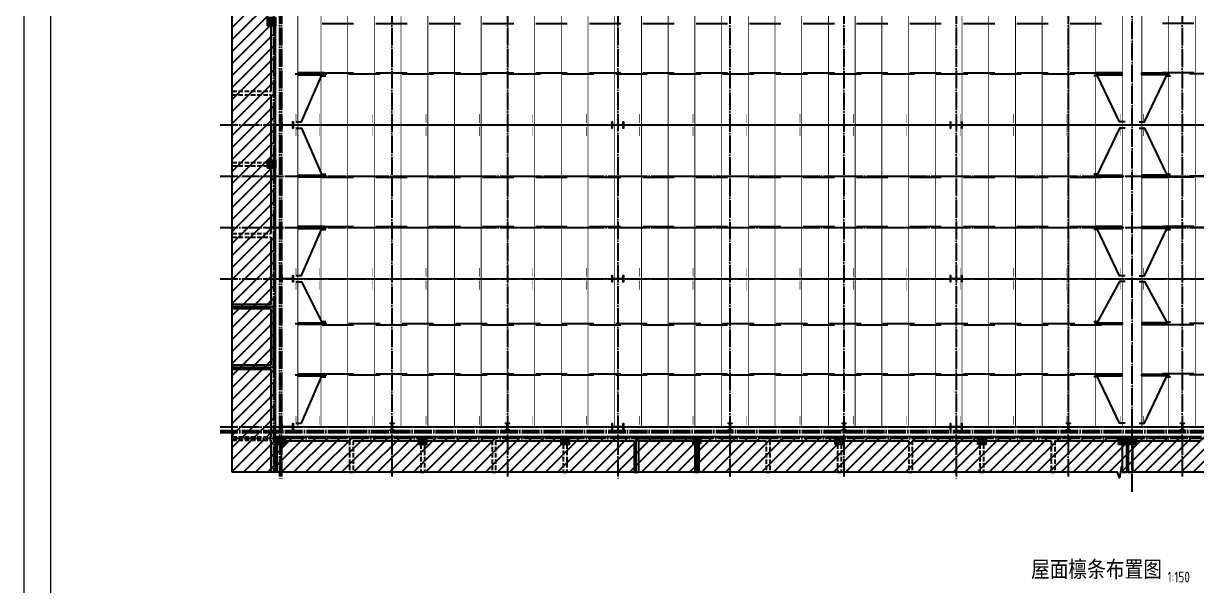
# Model space of a CAD drawing. Extents: x 447413 to 2975780, y -1432727 to 1301644.
# Drawn here: x 2617168 to 2683042, y -504908 to -473358 of the extents above; entities that cross this region are included whole.
import ezdxf
from ezdxf.enums import TextEntityAlignment as Align

# ---------------------------------------------------------------- set-up
doc = ezdxf.new("R2010")
doc.units = 0
doc.header["$LTSCALE"] = 1000
doc.header["$MEASUREMENT"] = 0
doc.linetypes.add('DASH', pattern=[0.35, 0.25, -0.1])
doc.linetypes.add('DOTE', pattern=[2.42, 2, -0.2, 0.02, -0.2])
for name, color, linetype in [('3T_WOOD', 21, 'Continuous'), ('COLUMN', 9, 'Continuous'), ('DIM_SYMB', 3, 'Continuous'), ('DOTE', 1, 'Continuous'), ('LG', 200, 'Continuous'), ('PUB_HATCH', 8, 'Continuous'), ('TEXT', 6, 'Continuous'), ('X公厕', 21, 'Continuous'), ('图框', 253, 'Continuous'), ('柱子', 3, 'Continuous')]:
    doc.layers.add(name, color=color, linetype=linetype)
for name, color, linetype, lineweight in [('WALL', 140, 'Continuous', 25), ('屋面隅撑', 10, 'Continuous', 30), ('檩条', 7, 'Continuous', 18), ('钢梁', 141, 'Continuous', 18)]:
    doc.layers.add(name, color=color, linetype=linetype, lineweight=lineweight)
doc.styles.add('TSSD_REIN', font='Tssdeng.shx', dxfattribs={"width": 0.7, "bigfont": 'hztxt.shx'})
doc.styles.add('楷体', font='tssdeng.shx', dxfattribs={"bigfont": 'hztxt.shx'})

# ---------------------------------------------------------------- blocks, each defined once
blk = doc.blocks.new('A$C6B0021A6')
at = {"layer": '图框', "color": 2, "const_width": 40, "elevation": -84000}
blk.add_lwpolyline([(20, 84120), (118920, 84120), (118920, 20), (20, 20)], close=True, dxfattribs=at)
at = {"layer": '图框', "color": 153, "const_width": 58, "elevation": -84000}
blk.add_lwpolyline([(111420, 1020), (2520, 1020), (2520, 83120), (111420, 83120)], close=True, dxfattribs=at)
blk = doc.blocks.new('_FZH')
blk.add_lwpolyline([(-0.5, -0.5), (0.5, -0.5), (0.5, 0.5), (-0.5, 0.5)], close=True)
at = {"layer": 'PUB_HATCH'}
blk.add_solid([(-0.5, -0.5), (0.5, -0.5), (-0.5, 0.5), (0.5, 0.5)], dxfattribs=at)

msp = doc.modelspace()

# ---------------------------------------------------------------- hatches: boundary and pattern name
at = {"layer": 'PUB_HATCH'}
h = msp.add_hatch(dxfattribs=at)
h.set_pattern_fill('ANSI31', color=256, scale=300, style=0)
h.set_pattern_definition([(45, (2698983.55, -429763.64), (-336.7596, 336.7596), [])])
h.paths.add_polyline_path([(2631322.4, -444536.9), (2628892.5, -444536.9), (2628892.5, -498541.5), (2631322.4, -498541.5)])
h = msp.add_hatch(dxfattribs=at)
h.set_pattern_fill('ANSI31', color=256, scale=300, style=0)
h.set_pattern_definition([(45, (2395352.1, -429763.64), (-336.7596, 336.7596), [])])
h.paths.add_polyline_path([(2631422.4, -496546.5), (2727442.1, -496546.5), (2727442.1, -498514.9), (2631422.4, -498514.9)])

# ---------------------------------------------------------------- linework, layer by layer
at = {"layer": '3T_WOOD', "linetype": 'DASH'}
for p, q in [((2628892.5, -477156.5, 252000), (2631082.4, -477156.5, 252000)), ((2628892.5, -477356.5, 252000), (2628892.5, -477156.5, 252000)), ((2628892.5, -477356.5, 252000), (2631082.4, -477356.5, 252000)), ((2628892.5, -481156.5, 252000), (2630872.4, -481156.5, 252000)), ((2628892.5, -481356.5, 252000), (2628892.5, -481156.5, 252000)), ((2628892.5, -481356.5, 252000), (2630872.4, -481356.5, 252000)), ((2628892.5, -485156.5, 252000), (2631082.4, -485156.5, 252000)), ((2628892.5, -485356.5, 252000), (2628892.5, -485156.5, 252000)), ((2628892.5, -485356.5, 252000), (2631082.4, -485356.5, 252000)), ((2628892.5, -496556.5, 252000), (2631082.4, -496556.5, 252000)), ((2628892.5, -496756.5, 252000), (2628892.5, -496556.5, 252000)), ((2628892.5, -496756.5, 252000), (2631082.4, -496756.5, 252000)), ((2635482.1, -496776.5, 252000), (2635482.1, -498541.5, 252000)), ((2635682.1, -496776.5, 252000), (2635682.1, -498541.5, 252000)), ((2639482.1, -496986.5, 252000), (2639482.1, -498541.5, 252000)), ((2639682.1, -496986.5, 252000), (2639682.1, -498541.5, 252000)), ((2643482.1, -496776.5, 252000), (2643482.1, -498541.5, 252000)), ((2643682.1, -496776.5, 252000), (2643682.1, -498541.5, 252000)), ((2647482.1, -496986.5, 252000), (2647482.1, -498541.5, 252000)), ((2647682.1, -496986.5, 252000), (2647682.1, -498541.5, 252000)), ((2658882.1, -496776.5, 252000), (2658882.1, -498541.5, 252000)), ((2659082.1, -496776.5, 252000), (2659082.1, -498541.5, 252000)), ((2662882.1, -496986.5, 252000), (2662882.1, -498541.5, 252000)), ((2663082.1, -496986.5, 252000), (2663082.1, -498541.5, 252000)), ((2666882.1, -496776.5, 252000), (2666882.1, -498541.5, 252000)), ((2667082.1, -496776.5, 252000), (2667082.1, -498541.5, 252000)), ((2670882.1, -496986.5, 252000), (2670882.1, -498541.5, 252000)), ((2671082.1, -496986.5, 252000), (2671082.1, -498541.5, 252000)), ((2674882.1, -496776.5, 252000), (2674882.1, -498541.5, 252000)), ((2675082.1, -496776.5, 252000), (2675082.1, -498541.5, 252000)), ((2635482.1, -498541.5, 252000), (2635682.1, -498541.5, 252000)), ((2639482.1, -498541.5, 252000), (2639682.1, -498541.5, 252000)), ((2643482.1, -498541.5, 252000), (2643682.1, -498541.5, 252000)), ((2647482.1, -498541.5, 252000), (2647682.1, -498541.5, 252000)), ((2658882.1, -498541.5, 252000), (2659082.1, -498541.5, 252000)), ((2662882.1, -498541.5, 252000), (2663082.1, -498541.5, 252000)), ((2666882.1, -498541.5, 252000), (2667082.1, -498541.5, 252000)), ((2670882.1, -498541.5, 252000), (2671082.1, -498541.5, 252000)), ((2674882.1, -498541.5, 252000), (2675082.1, -498541.5, 252000))]:
    msp.add_line(p, q, dxfattribs=at)
at = {"layer": 'DIM_SYMB', "elevation": 252000}
for points in [[(2628892.5, -498541.5), (2628892.5, -438704.1), (2629207.5, -438589.4), (2628577.5, -438478.3), (2628892.5, -438366.6), (2628892.5, -378529.1)], [(2728668.3, -498541.5), (2678949.1, -498541.5), (2678834.5, -498226.5), (2678723.4, -498856.5), (2678611.6, -498541.5), (2628892.5, -498541.5)]]:
    msp.add_lwpolyline(points, dxfattribs=at)
at = {"layer": 'DOTE', "color": 8, "linetype": 'DOTE', "ltscale": 0.5}
for p, q in [((2631542.4, -377995.7, 252000), (2631542.4, -498983.1, 252000)), ((2650542.4, -377995.7, 252000), (2650542.4, -498983.1, 252000)), ((2669542.4, -377995.7, 252000), (2669542.4, -498983.1, 252000)), ((2628213.2, -479056.5, 252000), (2728631.9, -479056.5, 252000)), ((2628213.2, -481931.5, 252000), (2728631.9, -481931.5, 252000)), ((2628213.2, -484811.5, 252000), (2728631.9, -484811.5, 252000)), ((2628213.2, -487686.5, 252000), (2728631.9, -487686.5, 252000)), ((2628213.2, -495996.5, 252000), (2728631.9, -495996.5, 252000)), ((2628213.2, -496316.5, 252000), (2728631.9, -496316.5, 252000))]:
    msp.add_line(p, q, dxfattribs=at)
at = {"layer": 'DOTE', "linetype": 'DOTE', "ltscale": 0.5}
for p, q in [((2631662.4, -377995.7, 252000), (2631662.4, -498983.1, 252000)), ((2679422.3, -499644, 252000), (2679422.3, -377605.4, 252000)), ((2628213.2, -496196.5, 252000), (2728631.9, -496196.5, 252000))]:
    msp.add_line(p, q, dxfattribs=at)
at = {"layer": 'DOTE', "color": 8, "linetype": 'DOTE', "ltscale": 0.5, "elevation": 252000}
for points in [[(2637862.1, -378003.3), (2637862.1, -498989.2)], [(2644342.1, -378003.3), (2644342.1, -498989.2)], [(2656842.1, -378003.3), (2656842.1, -498989.2)], [(2663242.1, -378003.3), (2663242.1, -498989.2)], [(2675842.1, -378003.3), (2675842.1, -498989.2)], [(2682242.1, -378003.3), (2682242.1, -498989.2)], [(2631202.4, -378529.1), (2631202.4, -498541.5)], [(2727322.1, -496656.5), (2628892.5, -496656.5)]]:
    msp.add_lwpolyline(points, dxfattribs=at)
at = {"layer": 'LG'}
for p, q in [((2633947, -473359, 252000), (2635706.4, -473359, 252000)), ((2636947, -473359, 252000), (2638706.4, -473359, 252000)), ((2639947, -473359, 252000), (2641706.4, -473359, 252000)), ((2642947, -473359, 252000), (2644706.4, -473359, 252000)), ((2645947, -473359, 252000), (2647706.4, -473359, 252000)), ((2648947, -473359, 252000), (2650706.4, -473359, 252000)), ((2651947, -473359, 252000), (2653706.4, -473359, 252000)), ((2654947, -473359, 252000), (2656706.4, -473359, 252000)), ((2657947, -473359, 252000), (2659706.4, -473359, 252000)), ((2660947, -473359, 252000), (2662706.4, -473359, 252000)), ((2663947, -473359, 252000), (2665706.4, -473359, 252000)), ((2666947, -473359, 252000), (2668706.4, -473359, 252000)), ((2669947, -473359, 252000), (2671706.4, -473359, 252000)), ((2672947, -473359, 252000), (2674706.4, -473359, 252000)), ((2675947, -473359, 252000), (2677706.4, -473359, 252000)), ((2682897.5, -473359, 252000), (2681138.2, -473359, 252000)), ((2632426.4, -476181.5, 252000), (2634200.5, -476181.5, 252000)), ((2633947, -476124, 252000), (2635706.4, -476124, 252000)), ((2635426.4, -476181.5, 252000), (2637200.5, -476181.5, 252000)), ((2636947, -476124, 252000), (2638706.4, -476124, 252000)), ((2638426.4, -476181.5, 252000), (2640200.5, -476181.5, 252000)), ((2639947, -476124, 252000), (2641706.4, -476124, 252000)), ((2641426.4, -476181.5, 252000), (2643200.5, -476181.5, 252000)), ((2642947, -476124, 252000), (2644706.4, -476124, 252000)), ((2644426.4, -476181.5, 252000), (2646200.5, -476181.5, 252000)), ((2645947, -476124, 252000), (2647706.4, -476124, 252000)), ((2647426.4, -476181.5, 252000), (2649200.5, -476181.5, 252000)), ((2648947, -476124, 252000), (2650706.4, -476124, 252000)), ((2650426.4, -476181.5, 252000), (2652200.5, -476181.5, 252000)), ((2651947, -476124, 252000), (2653706.4, -476124, 252000)), ((2653426.4, -476181.5, 252000), (2655200.5, -476181.5, 252000)), ((2654947, -476124, 252000), (2656706.4, -476124, 252000)), ((2656426.4, -476181.5, 252000), (2658200.5, -476181.5, 252000)), ((2657947, -476124, 252000), (2659706.4, -476124, 252000)), ((2659426.4, -476181.5, 252000), (2661200.5, -476181.5, 252000)), ((2660947, -476124, 252000), (2662706.4, -476124, 252000)), ((2662426.4, -476181.5, 252000), (2664200.5, -476181.5, 252000)), ((2663947, -476124, 252000), (2665706.4, -476124, 252000)), ((2665426.4, -476181.5, 252000), (2667200.5, -476181.5, 252000)), ((2666947, -476124, 252000), (2668706.4, -476124, 252000)), ((2668426.4, -476181.5, 252000), (2670200.5, -476181.5, 252000)), ((2669947, -476124, 252000), (2671706.4, -476124, 252000)), ((2671426.4, -476181.5, 252000), (2673200.5, -476181.5, 252000)), ((2672947, -476124, 252000), (2674706.4, -476124, 252000)), ((2674426.4, -476181.5, 252000), (2676200.5, -476181.5, 252000)), ((2675947, -476124, 252000), (2677706.4, -476124, 252000)), ((2677426.4, -476181.5, 252000), (2678872.4, -476181.5, 252000)), ((2681418.1, -476181.5, 252000), (2679972.2, -476181.5, 252000)), ((2682897.5, -476124, 252000), (2681138.2, -476124, 252000)), ((2684418.1, -476181.5, 252000), (2682644, -476181.5, 252000)), ((2632426.4, -481931.5, 252000), (2634200.5, -481931.5, 252000)), ((2633947, -481989, 252000), (2635706.4, -481989, 252000)), ((2635426.4, -481931.5, 252000), (2637200.5, -481931.5, 252000)), ((2636947, -481989, 252000), (2638706.4, -481989, 252000)), ((2638426.4, -481931.5, 252000), (2640200.5, -481931.5, 252000)), ((2639947, -481989, 252000), (2641706.4, -481989, 252000)), ((2641426.4, -481931.5, 252000), (2643200.5, -481931.5, 252000)), ((2642947, -481989, 252000), (2644706.4, -481989, 252000)), ((2644426.4, -481931.5, 252000), (2646200.5, -481931.5, 252000)), ((2645947, -481989, 252000), (2647706.4, -481989, 252000)), ((2647426.4, -481931.5, 252000), (2649200.5, -481931.5, 252000)), ((2648947, -481989, 252000), (2650706.4, -481989, 252000)), ((2650426.4, -481931.5, 252000), (2652200.5, -481931.5, 252000)), ((2651947, -481989, 252000), (2653706.4, -481989, 252000)), ((2653426.4, -481931.5, 252000), (2655200.5, -481931.5, 252000)), ((2654947, -481989, 252000), (2656706.4, -481989, 252000)), ((2656426.4, -481931.5, 252000), (2658200.5, -481931.5, 252000)), ((2657947, -481989, 252000), (2659706.4, -481989, 252000)), ((2659426.4, -481931.5, 252000), (2661200.5, -481931.5, 252000)), ((2660947, -481989, 252000), (2662706.4, -481989, 252000)), ((2662426.4, -481931.5, 252000), (2664200.5, -481931.5, 252000)), ((2663947, -481989, 252000), (2665706.4, -481989, 252000)), ((2665426.4, -481931.5, 252000), (2667200.5, -481931.5, 252000)), ((2666947, -481989, 252000), (2668706.4, -481989, 252000)), ((2668426.4, -481931.5, 252000), (2670200.5, -481931.5, 252000)), ((2669947, -481989, 252000), (2671706.4, -481989, 252000)), ((2671426.4, -481931.5, 252000), (2673200.5, -481931.5, 252000)), ((2672947, -481989, 252000), (2674706.4, -481989, 252000)), ((2674426.4, -481931.5, 252000), (2676200.5, -481931.5, 252000)), ((2675947, -481989, 252000), (2677706.4, -481989, 252000)), ((2677426.4, -481931.5, 252000), (2678872.4, -481931.5, 252000)), ((2681418.1, -481931.5, 252000), (2679972.2, -481931.5, 252000)), ((2682897.5, -481989, 252000), (2681138.2, -481989, 252000)), ((2684418.1, -481931.5, 252000), (2682644, -481931.5, 252000)), ((2632426.4, -484811.5, 252000), (2634200.5, -484811.5, 252000)), ((2633947, -484754, 252000), (2635706.4, -484754, 252000)), ((2635426.4, -484811.5, 252000), (2637200.5, -484811.5, 252000)), ((2636947, -484754, 252000), (2638706.4, -484754, 252000)), ((2638426.4, -484811.5, 252000), (2640200.5, -484811.5, 252000)), ((2639947, -484754, 252000), (2641706.4, -484754, 252000)), ((2641426.4, -484811.5, 252000), (2643200.5, -484811.5, 252000)), ((2642947, -484754, 252000), (2644706.4, -484754, 252000)), ((2644426.4, -484811.5, 252000), (2646200.5, -484811.5, 252000)), ((2645947, -484754, 252000), (2647706.4, -484754, 252000)), ((2647426.4, -484811.5, 252000), (2649200.5, -484811.5, 252000)), ((2648947, -484754, 252000), (2650706.4, -484754, 252000)), ((2650426.4, -484811.5, 252000), (2652200.5, -484811.5, 252000)), ((2651947, -484754, 252000), (2653706.4, -484754, 252000)), ((2653426.4, -484811.5, 252000), (2655200.5, -484811.5, 252000)), ((2654947, -484754, 252000), (2656706.4, -484754, 252000)), ((2656426.4, -484811.5, 252000), (2658200.5, -484811.5, 252000)), ((2657947, -484754, 252000), (2659706.4, -484754, 252000)), ((2659426.4, -484811.5, 252000), (2661200.5, -484811.5, 252000)), ((2660947, -484754, 252000), (2662706.4, -484754, 252000)), ((2662426.4, -484811.5, 252000), (2664200.5, -484811.5, 252000)), ((2663947, -484754, 252000), (2665706.4, -484754, 252000)), ((2665426.4, -484811.5, 252000), (2667200.5, -484811.5, 252000)), ((2666947, -484754, 252000), (2668706.4, -484754, 252000)), ((2668426.4, -484811.5, 252000), (2670200.5, -484811.5, 252000)), ((2669947, -484754, 252000), (2671706.4, -484754, 252000)), ((2671426.4, -484811.5, 252000), (2673200.5, -484811.5, 252000)), ((2672947, -484754, 252000), (2674706.4, -484754, 252000)), ((2674426.4, -484811.5, 252000), (2676200.5, -484811.5, 252000)), ((2675947, -484754, 252000), (2677706.4, -484754, 252000)), ((2677426.4, -484811.5, 252000), (2678872.4, -484811.5, 252000)), ((2681418.1, -484811.5, 252000), (2679972.2, -484811.5, 252000)), ((2682897.5, -484754, 252000), (2681138.2, -484754, 252000)), ((2684418.1, -484811.5, 252000), (2682644, -484811.5, 252000)), ((2632426.4, -490208.4, 252000), (2634200.5, -490208.4, 252000)), ((2633947, -490265.9, 252000), (2635706.4, -490265.9, 252000)), ((2635426.4, -490208.4, 252000), (2637200.5, -490208.4, 252000)), ((2636947, -490265.9, 252000), (2638706.4, -490265.9, 252000)), ((2638426.4, -490208.4, 252000), (2640200.5, -490208.4, 252000)), ((2639947, -490265.9, 252000), (2641706.4, -490265.9, 252000)), ((2641426.4, -490208.4, 252000), (2643200.5, -490208.4, 252000)), ((2642947, -490265.9, 252000), (2644706.4, -490265.9, 252000)), ((2644426.4, -490208.4, 252000), (2646200.5, -490208.4, 252000)), ((2645947, -490265.9, 252000), (2647706.4, -490265.9, 252000)), ((2647426.4, -490208.4, 252000), (2649200.5, -490208.4, 252000)), ((2648947, -490265.9, 252000), (2650706.4, -490265.9, 252000)), ((2650426.4, -490208.4, 252000), (2652200.5, -490208.4, 252000)), ((2651947, -490265.9, 252000), (2653706.4, -490265.9, 252000)), ((2653426.4, -490208.4, 252000), (2655200.5, -490208.4, 252000)), ((2654947, -490265.9, 252000), (2656706.4, -490265.9, 252000)), ((2656426.4, -490208.4, 252000), (2658200.5, -490208.4, 252000)), ((2657947, -490265.9, 252000), (2659706.4, -490265.9, 252000)), ((2659426.4, -490208.4, 252000), (2661200.5, -490208.4, 252000)), ((2660947, -490265.9, 252000), (2662706.4, -490265.9, 252000)), ((2662426.4, -490208.4, 252000), (2664200.5, -490208.4, 252000)), ((2663947, -490265.9, 252000), (2665706.4, -490265.9, 252000)), ((2665426.4, -490208.4, 252000), (2667200.5, -490208.4, 252000)), ((2666947, -490265.9, 252000), (2668706.4, -490265.9, 252000)), ((2668426.4, -490208.4, 252000), (2670200.5, -490208.4, 252000)), ((2669947, -490265.9, 252000), (2671706.4, -490265.9, 252000)), ((2671426.4, -490208.4, 252000), (2673200.5, -490208.4, 252000)), ((2672947, -490265.9, 252000), (2674706.4, -490265.9, 252000)), ((2674426.4, -490208.4, 252000), (2676200.5, -490208.4, 252000)), ((2675947, -490265.9, 252000), (2677706.4, -490265.9, 252000)), ((2677426.4, -490208.4, 252000), (2678872.4, -490208.4, 252000)), ((2681418.1, -490208.4, 252000), (2679972.2, -490208.4, 252000)), ((2682897.5, -490265.9, 252000), (2681138.2, -490265.9, 252000)), ((2684418.1, -490208.4, 252000), (2682644, -490208.4, 252000)), ((2632426.4, -493088.4, 252000), (2634200.5, -493088.4, 252000)), ((2633947, -493030.9, 252000), (2635706.4, -493030.9, 252000)), ((2635426.4, -493088.4, 252000), (2637200.5, -493088.4, 252000)), ((2636947, -493030.9, 252000), (2638706.4, -493030.9, 252000)), ((2638426.4, -493088.4, 252000), (2640200.5, -493088.4, 252000)), ((2639947, -493030.9, 252000), (2641706.4, -493030.9, 252000)), ((2641426.4, -493088.4, 252000), (2643200.5, -493088.4, 252000)), ((2642947, -493030.9, 252000), (2644706.4, -493030.9, 252000)), ((2644426.4, -493088.4, 252000), (2646200.5, -493088.4, 252000)), ((2645947, -493030.9, 252000), (2647706.4, -493030.9, 252000)), ((2647426.4, -493088.4, 252000), (2649200.5, -493088.4, 252000)), ((2648947, -493030.9, 252000), (2650706.4, -493030.9, 252000)), ((2650426.4, -493088.4, 252000), (2652200.5, -493088.4, 252000)), ((2651947, -493030.9, 252000), (2653706.4, -493030.9, 252000)), ((2653426.4, -493088.4, 252000), (2655200.5, -493088.4, 252000)), ((2654947, -493030.9, 252000), (2656706.4, -493030.9, 252000)), ((2656426.4, -493088.4, 252000), (2658200.5, -493088.4, 252000)), ((2657947, -493030.9, 252000), (2659706.4, -493030.9, 252000)), ((2659426.4, -493088.4, 252000), (2661200.5, -493088.4, 252000)), ((2660947, -493030.9, 252000), (2662706.4, -493030.9, 252000)), ((2662426.4, -493088.4, 252000), (2664200.5, -493088.4, 252000)), ((2663947, -493030.9, 252000), (2665706.4, -493030.9, 252000)), ((2665426.4, -493088.4, 252000), (2667200.5, -493088.4, 252000)), ((2666947, -493030.9, 252000), (2668706.4, -493030.9, 252000)), ((2668426.4, -493088.4, 252000), (2670200.5, -493088.4, 252000)), ((2669947, -493030.9, 252000), (2671706.4, -493030.9, 252000)), ((2671426.4, -493088.4, 252000), (2673200.5, -493088.4, 252000)), ((2672947, -493030.9, 252000), (2674706.4, -493030.9, 252000)), ((2674426.4, -493088.4, 252000), (2676200.5, -493088.4, 252000)), ((2675947, -493030.9, 252000), (2677706.4, -493030.9, 252000)), ((2677426.4, -493088.4, 252000), (2678872.4, -493088.4, 252000)), ((2681418.1, -493088.4, 252000), (2679972.2, -493088.4, 252000)), ((2682897.5, -493030.9, 252000), (2681138.2, -493030.9, 252000)), ((2684418.1, -493088.4, 252000), (2682644, -493088.4, 252000))]:
    msp.add_line(p, q, dxfattribs=at)
at = {"layer": 'LG', "color": 7, "elevation": 252000}
for points in [[(2632572.4, -476232.6), (2634072.4, -476232.6), (2634072.4, -476130.4), (2632572.4, -476130.4)], [(2677372.4, -476232.8), (2678872.4, -476232.8), (2678872.4, -476130.6), (2677372.4, -476130.6)], [(2681472.2, -476232.8), (2679972.2, -476232.8), (2679972.2, -476130.6), (2681472.2, -476130.6)], [(2632572.4, -481880.4), (2634072.4, -481880.4), (2634072.4, -481982.6), (2632572.4, -481982.6)], [(2677372.4, -481880.2), (2678872.4, -481880.2), (2678872.4, -481982.4), (2677372.4, -481982.4)], [(2681472.2, -481880.2), (2679972.2, -481880.2), (2679972.2, -481982.4), (2681472.2, -481982.4)], [(2632572.4, -484862.6), (2634072.4, -484862.6), (2634072.4, -484760.4), (2632572.4, -484760.4)], [(2677372.4, -484862.8), (2678872.4, -484862.8), (2678872.4, -484760.6), (2677372.4, -484760.6)], [(2681472.2, -484862.8), (2679972.2, -484862.8), (2679972.2, -484760.6), (2681472.2, -484760.6)], [(2632572.4, -490157.3), (2634072.4, -490157.3), (2634072.4, -490259.5), (2632572.4, -490259.5)], [(2677372.4, -490157.1), (2678872.4, -490157.1), (2678872.4, -490259.3), (2677372.4, -490259.3)], [(2681472.2, -490157.1), (2679972.2, -490157.1), (2679972.2, -490259.3), (2681472.2, -490259.3)], [(2632572.4, -493139.5), (2634072.4, -493139.5), (2634072.4, -493037.3), (2632572.4, -493037.3)], [(2677372.4, -493139.7), (2678872.4, -493139.7), (2678872.4, -493037.4), (2677372.4, -493037.4)], [(2681472.2, -493139.7), (2679972.2, -493139.7), (2679972.2, -493037.4), (2681472.2, -493037.4)]]:
    msp.add_lwpolyline(points, close=True, dxfattribs=at)
at = {"layer": 'LG', "elevation": 252000}
for points in [[(2632464.9, -478880.3), (2632780.8, -478880.3), (2633898.8, -476294.9), (2634151.7, -476294.9)], [(2679033.5, -478886), (2678717.5, -478886), (2677488.7, -476290), (2677266.6, -476290)], [(2679811, -478886), (2680127, -478886), (2681355.8, -476290), (2681578, -476290)], [(2632464.9, -479232.7), (2632780.8, -479232.7), (2633898.8, -481818.1), (2634151.7, -481818.1)], [(2679033.5, -479227), (2678717.5, -479227), (2677488.7, -481823), (2677266.6, -481823)], [(2679811, -479227), (2680127, -479227), (2681355.8, -481823), (2681578, -481823)], [(2632464.9, -487510.3), (2632780.8, -487510.3), (2633898.8, -484924.9), (2634151.7, -484924.9)], [(2679033.5, -487516), (2678717.5, -487516), (2677488.7, -484920), (2677266.6, -484920)], [(2679811, -487516), (2680127, -487516), (2681355.8, -484920), (2681578, -484920)], [(2632464.9, -487854.5), (2632780.8, -487854.5), (2633898.8, -490095), (2634151.7, -490095)], [(2679033.5, -487848.8), (2678717.5, -487848.8), (2677488.7, -490099.9), (2677266.6, -490099.9)], [(2679811, -487848.8), (2680127, -487848.8), (2681355.8, -490099.9), (2681578, -490099.9)], [(2632464.9, -495787.2), (2632780.8, -495787.2), (2633898.8, -493201.7), (2634151.7, -493201.7)], [(2679033.5, -495792.9), (2678717.5, -495792.9), (2677488.7, -493196.9), (2677266.6, -493196.9)], [(2679811, -495792.9), (2680127, -495792.9), (2681355.8, -493196.9), (2681578, -493196.9)]]:
    msp.add_lwpolyline(points, dxfattribs=at)
at = {"layer": 'WALL'}
for p, q in [((2631082.4, -477156.5, 252000), (2631082.4, -473481.5, 252000)), ((2631322.4, -477256.5, 252000), (2631322.4, -473481.5, 252000)), ((2631082.4, -481031.5, 252000), (2631082.4, -477356.5, 252000)), ((2631322.4, -481031.5, 252000), (2631322.4, -477256.5, 252000)), ((2631082.4, -485156.5, 252000), (2631082.4, -481481.5, 252000)), ((2631322.4, -485256.5, 252000), (2631322.4, -481481.5, 252000)), ((2631082.4, -489136.5, 252000), (2631082.4, -485356.5, 252000)), ((2631322.4, -489256.5, 252000), (2631322.4, -485256.5, 252000)), ((2631082.4, -489136.5, 252000), (2628892.5, -489136.5, 252000)), ((2628892.5, -489136.5, 252000), (2628892.5, -489376.5, 252000)), ((2631082.4, -489376.5, 252000), (2628892.5, -489376.5, 252000)), ((2631082.4, -492536.5, 252000), (2631082.4, -489376.5, 252000)), ((2631322.4, -492656.5, 252000), (2631322.4, -489256.5, 252000)), ((2631082.4, -492536.5, 252000), (2628892.5, -492536.5, 252000)), ((2628892.5, -492536.5, 252000), (2628892.5, -492776.5, 252000)), ((2631322.4, -496656.5, 252000), (2631322.4, -492656.5, 252000)), ((2631082.4, -492776.5, 252000), (2628892.5, -492776.5, 252000)), ((2631082.4, -496556.5, 252000), (2631082.4, -492776.5, 252000)), ((2631322.4, -498541.5, 252000), (2631322.4, -496656.5, 252000)), ((2631872.4, -496536.5, 252000), (2635582.1, -496536.5, 252000)), ((2635582.1, -496536.5, 252000), (2639357.1, -496536.5, 252000)), ((2639807.1, -496536.5, 252000), (2643582.1, -496536.5, 252000)), ((2643582.1, -496536.5, 252000), (2647357.1, -496536.5, 252000)), ((2647807.1, -496536.5, 252000), (2651582.1, -496536.5, 252000)), ((2651582.1, -496536.5, 252000), (2654782.2, -496536.5, 252000)), ((2655182.2, -496536.5, 252000), (2658982.1, -496536.5, 252000)), ((2658982.1, -496536.5, 252000), (2662757.1, -496536.5, 252000)), ((2663207.1, -496536.5, 252000), (2666982.1, -496536.5, 252000)), ((2666982.1, -496536.5, 252000), (2670757.1, -496536.5, 252000)), ((2671207.1, -496536.5, 252000), (2674982.1, -496536.5, 252000)), ((2674982.1, -496536.5, 252000), (2678652.1, -496536.5, 252000)), ((2679102.1, -496536.5, 252000), (2679202.1, -496536.5, 252000)), ((2679652.1, -496536.5, 252000), (2683322.1, -496536.5, 252000)), ((2631082.4, -498541.5, 252000), (2631082.4, -496756.5, 252000)), ((2631422.4, -498541.5, 252000), (2631422.4, -496986.5, 252000)), ((2631662.4, -498541.5, 252000), (2631662.4, -496986.5, 252000)), ((2631872.4, -496776.5, 252000), (2635482.1, -496776.5, 252000)), ((2635682.1, -496776.5, 252000), (2639357.1, -496776.5, 252000)), ((2639807.1, -496776.5, 252000), (2643482.1, -496776.5, 252000)), ((2643682.1, -496776.5, 252000), (2647357.1, -496776.5, 252000)), ((2647807.1, -496776.5, 252000), (2651462.1, -496776.5, 252000)), ((2651462.1, -496776.5, 252000), (2651462.1, -498541.5, 252000)), ((2651702.1, -496776.5, 252000), (2651702.1, -498541.5, 252000)), ((2651702.1, -496776.5, 252000), (2654782.2, -496776.5, 252000)), ((2654862.1, -496936.5, 252000), (2654862.1, -498541.5, 252000)), ((2655102.1, -496936.5, 252000), (2655102.1, -498541.5, 252000)), ((2655182.2, -496776.5, 252000), (2658882.1, -496776.5, 252000)), ((2659082.1, -496776.5, 252000), (2662757.1, -496776.5, 252000)), ((2663207.1, -496776.5, 252000), (2666882.1, -496776.5, 252000)), ((2667082.1, -496776.5, 252000), (2670757.1, -496776.5, 252000)), ((2671207.1, -496776.5, 252000), (2674882.1, -496776.5, 252000)), ((2675082.1, -496776.5, 252000), (2678652.1, -496776.5, 252000)), ((2678862.1, -496986.5, 252000), (2678862.1, -498541.5, 252000)), ((2679102.1, -496776.5, 252000), (2679202.1, -496776.5, 252000)), ((2679102.1, -496986.5, 252000), (2679102.1, -498541.5, 252000)), ((2679202.1, -496986.5, 252000), (2679202.1, -498541.5, 252000)), ((2679442.1, -496986.5, 252000), (2679442.1, -498541.5, 252000)), ((2679652.1, -496776.5, 252000), (2683222.1, -496776.5, 252000)), ((2631322.4, -498541.5, 252000), (2631082.4, -498541.5, 252000)), ((2631662.4, -498541.5, 252000), (2631422.4, -498541.5, 252000)), ((2651462.1, -498541.5, 252000), (2651702.1, -498541.5, 252000)), ((2654862.1, -498541.5, 252000), (2655102.1, -498541.5, 252000)), ((2678862.1, -498541.5, 252000), (2679102.1, -498541.5, 252000)), ((2679202.1, -498541.5, 252000), (2679442.1, -498541.5, 252000))]:
    msp.add_line(p, q, dxfattribs=at)
at = {"layer": 'X公厕', "ltscale": 5, "elevation": 252000}
for points in [[(2628892.5, -492656.5), (2631202.4, -492656.5), (2631202.4, -489256.5), (2628892.5, -489256.5)], [(2651582.1, -498541.5), (2651582.1, -496656.5), (2654982.1, -496656.5), (2654982.1, -498541.5)]]:
    msp.add_lwpolyline(points, dxfattribs=at)
at = {"layer": '屋面隅撑', "const_width": 30, "elevation": 252000}
for points in [[(2632470.9, -478944.8), (2632470.9, -478444.8)], [(2633770.9, -478944.8), (2633770.9, -478444.8)], [(2636770.9, -478944.8), (2636770.9, -478444.8)], [(2639770.9, -478944.8), (2639770.9, -478444.8)], [(2642770.9, -478944.8), (2642770.9, -478444.8)], [(2645770.9, -478944.8), (2645770.9, -478444.8)], [(2648770.9, -478944.8), (2648770.9, -478444.8)], [(2651770.9, -478944.8), (2651770.9, -478444.8)], [(2654770.9, -478944.8), (2654770.9, -478444.8)], [(2657770.9, -478944.8), (2657770.9, -478444.8)], [(2660770.9, -478944.8), (2660770.9, -478444.8)], [(2663770.9, -478944.8), (2663770.9, -478444.8)], [(2666770.9, -478944.8), (2666770.9, -478444.8)], [(2669770.9, -478944.8), (2669770.9, -478444.8)], [(2672770.9, -478944.8), (2672770.9, -478444.8)], [(2675740.7, -478944.8), (2675740.7, -478444.8)], [(2678770.9, -478944.8), (2678770.9, -478444.8)], [(2680073.6, -478944.8), (2680073.6, -478444.8)], [(2632470.9, -479168.2), (2632470.9, -479668.2)], [(2633770.9, -479168.2), (2633770.9, -479668.2)], [(2636770.9, -479168.2), (2636770.9, -479668.2)], [(2639770.9, -479168.2), (2639770.9, -479668.2)], [(2642770.9, -479168.2), (2642770.9, -479668.2)], [(2645770.9, -479168.2), (2645770.9, -479668.2)], [(2648770.9, -479168.2), (2648770.9, -479668.2)], [(2651770.9, -479168.2), (2651770.9, -479668.2)], [(2654770.9, -479168.2), (2654770.9, -479668.2)], [(2657770.9, -479168.2), (2657770.9, -479668.2)], [(2660770.9, -479168.2), (2660770.9, -479668.2)], [(2663770.9, -479168.2), (2663770.9, -479668.2)], [(2666770.9, -479168.2), (2666770.9, -479668.2)], [(2669770.9, -479168.2), (2669770.9, -479668.2)], [(2672770.9, -479168.2), (2672770.9, -479668.2)], [(2675740.7, -479168.2), (2675740.7, -479668.2)], [(2678770.9, -479168.2), (2678770.9, -479668.2)], [(2680073.6, -479168.2), (2680073.6, -479668.2)], [(2632470.9, -487574.8), (2632470.9, -487074.8)], [(2633770.9, -487574.8), (2633770.9, -487074.8)], [(2636770.9, -487574.8), (2636770.9, -487074.8)], [(2639770.9, -487574.8), (2639770.9, -487074.8)], [(2642770.9, -487574.8), (2642770.9, -487074.8)], [(2645770.9, -487574.8), (2645770.9, -487074.8)], [(2648770.9, -487574.8), (2648770.9, -487074.8)], [(2651770.9, -487574.8), (2651770.9, -487074.8)], [(2654770.9, -487574.8), (2654770.9, -487074.8)], [(2657770.9, -487574.8), (2657770.9, -487074.8)], [(2660770.9, -487574.8), (2660770.9, -487074.8)], [(2663770.9, -487574.8), (2663770.9, -487074.8)], [(2666770.9, -487574.8), (2666770.9, -487074.8)], [(2669770.9, -487574.8), (2669770.9, -487074.8)], [(2672770.9, -487574.8), (2672770.9, -487074.8)], [(2675740.7, -487574.8), (2675740.7, -487074.8)], [(2678770.9, -487574.8), (2678770.9, -487074.8)], [(2680073.6, -487574.8), (2680073.6, -487074.8)], [(2632470.9, -487798.2), (2632470.9, -488298.2)], [(2633770.9, -487798.2), (2633770.9, -488298.2)], [(2636770.9, -487798.2), (2636770.9, -488298.2)], [(2639770.9, -487798.2), (2639770.9, -488298.2)], [(2642770.9, -487798.2), (2642770.9, -488298.2)], [(2645770.9, -487798.2), (2645770.9, -488298.2)], [(2648770.9, -487798.2), (2648770.9, -488298.2)], [(2651770.9, -487798.2), (2651770.9, -488298.2)], [(2654770.9, -487798.2), (2654770.9, -488298.2)], [(2657770.9, -487798.2), (2657770.9, -488298.2)], [(2660770.9, -487798.2), (2660770.9, -488298.2)], [(2663770.9, -487798.2), (2663770.9, -488298.2)], [(2666770.9, -487798.2), (2666770.9, -488298.2)], [(2669770.9, -487798.2), (2669770.9, -488298.2)], [(2672770.9, -487798.2), (2672770.9, -488298.2)], [(2675740.7, -487798.2), (2675740.7, -488298.2)], [(2678770.9, -487798.2), (2678770.9, -488298.2)], [(2680073.6, -487798.2), (2680073.6, -488298.2)], [(2632470.9, -495884.8), (2632470.9, -495384.8)], [(2633770.9, -495884.8), (2633770.9, -495384.8)], [(2636770.9, -495884.8), (2636770.9, -495384.8)], [(2639770.9, -495884.8), (2639770.9, -495384.8)], [(2642770.9, -495884.8), (2642770.9, -495384.8)], [(2645770.9, -495884.8), (2645770.9, -495384.8)], [(2648770.9, -495884.8), (2648770.9, -495384.8)], [(2651770.9, -495884.8), (2651770.9, -495384.8)], [(2654770.9, -495884.8), (2654770.9, -495384.8)], [(2657770.9, -495884.8), (2657770.9, -495384.8)], [(2660770.9, -495884.8), (2660770.9, -495384.8)], [(2663770.9, -495884.8), (2663770.9, -495384.8)], [(2666770.9, -495884.8), (2666770.9, -495384.8)], [(2669770.9, -495884.8), (2669770.9, -495384.8)], [(2672770.9, -495884.8), (2672770.9, -495384.8)], [(2675740.7, -495884.8), (2675740.7, -495384.8)], [(2678770.9, -495884.8), (2678770.9, -495384.8)], [(2680073.6, -495884.8), (2680073.6, -495384.8)]]:
    msp.add_lwpolyline(points, dxfattribs=at)
at = {"layer": '柱子', "color": 6, "ltscale": 100, "elevation": 252000}
for points in [[(2631676.4, -479052.5), (2632298.4, -479052.5), (2632298.4, -478881.5), (2632312.4, -478881.5), (2632312.4, -479231.5), (2632298.4, -479231.5), (2632298.4, -479060.5), (2631676.4, -479060.5), (2631676.4, -479231.5), (2631662.4, -479231.5), (2631662.4, -478881.5), (2631676.4, -478881.5)], [(2650231.4, -479052.5), (2650853.4, -479052.5), (2650853.4, -478881.5), (2650867.4, -478881.5), (2650867.4, -479231.5), (2650853.4, -479231.5), (2650853.4, -479060.5), (2650231.4, -479060.5), (2650231.4, -479231.5), (2650217.4, -479231.5), (2650217.4, -478881.5), (2650231.4, -478881.5)], [(2669231.4, -479052.5), (2669853.4, -479052.5), (2669853.4, -478881.5), (2669867.4, -478881.5), (2669867.4, -479231.5), (2669853.4, -479231.5), (2669853.4, -479060.5), (2669231.4, -479060.5), (2669231.4, -479231.5), (2669217.4, -479231.5), (2669217.4, -478881.5), (2669231.4, -478881.5)], [(2631676.4, -487682.5), (2632298.4, -487682.5), (2632298.4, -487511.5), (2632312.4, -487511.5), (2632312.4, -487861.5), (2632298.4, -487861.5), (2632298.4, -487690.5), (2631676.4, -487690.5), (2631676.4, -487861.5), (2631662.4, -487861.5), (2631662.4, -487511.5), (2631676.4, -487511.5)], [(2650231.4, -487682.5), (2650853.4, -487682.5), (2650853.4, -487511.5), (2650867.4, -487511.5), (2650867.4, -487861.5), (2650853.4, -487861.5), (2650853.4, -487690.5), (2650231.4, -487690.5), (2650231.4, -487861.5), (2650217.4, -487861.5), (2650217.4, -487511.5), (2650231.4, -487511.5)], [(2669231.4, -487682.5), (2669853.4, -487682.5), (2669853.4, -487511.5), (2669867.4, -487511.5), (2669867.4, -487861.5), (2669853.4, -487861.5), (2669853.4, -487690.5), (2669231.4, -487690.5), (2669231.4, -487861.5), (2669217.4, -487861.5), (2669217.4, -487511.5), (2669231.4, -487511.5)], [(2631676.4, -495992.5), (2632298.4, -495992.5), (2632298.4, -495821.5), (2632312.4, -495821.5), (2632312.4, -496171.5), (2632298.4, -496171.5), (2632298.4, -496000.5), (2631676.4, -496000.5), (2631676.4, -496171.5), (2631662.4, -496171.5), (2631662.4, -495821.5), (2631676.4, -495821.5)], [(2650231.4, -495992.5), (2650853.4, -495992.5), (2650853.4, -495821.5), (2650867.4, -495821.5), (2650867.4, -496171.5), (2650853.4, -496171.5), (2650853.4, -496000.5), (2650231.4, -496000.5), (2650231.4, -496171.5), (2650217.4, -496171.5), (2650217.4, -495821.5), (2650231.4, -495821.5)], [(2669231.4, -495992.5), (2669853.4, -495992.5), (2669853.4, -495821.5), (2669867.4, -495821.5), (2669867.4, -496171.5), (2669853.4, -496171.5), (2669853.4, -496000.5), (2669231.4, -496000.5), (2669231.4, -496171.5), (2669217.4, -496171.5), (2669217.4, -495821.5), (2669231.4, -495821.5)]]:
    msp.add_lwpolyline(points, close=True, dxfattribs=at)
for points in [[(2637762.1, -495817.5), (2637762.1, -495796.5), (2637962.1, -495796.5), (2637962.1, -495817.5), (2637881.6, -495817.5, 0.4142136), (2637868.6, -495830.5), (2637868.6, -496162.5, 0.4142136), (2637881.6, -496175.5), (2637962.1, -496175.5), (2637962.1, -496196.5), (2637762.1, -496196.5), (2637762.1, -496175.5), (2637842.6, -496175.5, 0.4142136), (2637855.6, -496162.5), (2637855.6, -495830.5, 0.4142136), (2637842.6, -495817.5)], [(2644242.1, -495817.5), (2644242.1, -495796.5), (2644442.1, -495796.5), (2644442.1, -495817.5), (2644361.6, -495817.5, 0.4142136), (2644348.6, -495830.5), (2644348.6, -496162.5, 0.4142136), (2644361.6, -496175.5), (2644442.1, -496175.5), (2644442.1, -496196.5), (2644242.1, -496196.5), (2644242.1, -496175.5), (2644322.6, -496175.5, 0.4142136), (2644335.6, -496162.5), (2644335.6, -495830.5, 0.4142136), (2644322.6, -495817.5)], [(2656742.1, -495817.5), (2656742.1, -495796.5), (2656942.1, -495796.5), (2656942.1, -495817.5), (2656861.6, -495817.5, 0.4142136), (2656848.6, -495830.5), (2656848.6, -496162.5, 0.4142136), (2656861.6, -496175.5), (2656942.1, -496175.5), (2656942.1, -496196.5), (2656742.1, -496196.5), (2656742.1, -496175.5), (2656822.6, -496175.5, 0.4142136), (2656835.6, -496162.5), (2656835.6, -495830.5, 0.4142136), (2656822.6, -495817.5)], [(2663142.1, -495817.5), (2663142.1, -495796.5), (2663342.1, -495796.5), (2663342.1, -495817.5), (2663261.6, -495817.5, 0.4142136), (2663248.6, -495830.5), (2663248.6, -496162.5, 0.4142136), (2663261.6, -496175.5), (2663342.1, -496175.5), (2663342.1, -496196.5), (2663142.1, -496196.5), (2663142.1, -496175.5), (2663222.6, -496175.5, 0.4142136), (2663235.6, -496162.5), (2663235.6, -495830.5, 0.4142136), (2663222.6, -495817.5)], [(2675742.1, -495817.5), (2675742.1, -495796.5), (2675942.1, -495796.5), (2675942.1, -495817.5), (2675861.6, -495817.5, 0.4142136), (2675848.6, -495830.5), (2675848.6, -496162.5, 0.4142136), (2675861.6, -496175.5), (2675942.1, -496175.5), (2675942.1, -496196.5), (2675742.1, -496196.5), (2675742.1, -496175.5), (2675822.6, -496175.5, 0.4142136), (2675835.6, -496162.5), (2675835.6, -495830.5, 0.4142136), (2675822.6, -495817.5)], [(2682142.1, -495817.5), (2682142.1, -495796.5), (2682342.1, -495796.5), (2682342.1, -495817.5), (2682261.6, -495817.5, 0.4142136), (2682248.6, -495830.5), (2682248.6, -496162.5, 0.4142136), (2682261.6, -496175.5), (2682342.1, -496175.5), (2682342.1, -496196.5), (2682142.1, -496196.5), (2682142.1, -496175.5), (2682222.6, -496175.5, 0.4142136), (2682235.6, -496162.5), (2682235.6, -495830.5, 0.4142136), (2682222.6, -495817.5)]]:
    msp.add_lwpolyline(points, format="xyb", close=True, dxfattribs=at)
at = {"layer": '檩条', "color": 2, "const_width": 45, "elevation": 252000}
for points in [[(2632572.4, -381077.4), (2632572.4, -495996.5)], [(2633872.4, -381077.4), (2633872.4, -495996.5)], [(2635372.4, -381077.4), (2635372.4, -495996.5)], [(2636872.4, -381077.4), (2636872.4, -495996.5)], [(2638372.4, -381077.4), (2638372.4, -495996.5)], [(2639872.4, -381077.4), (2639872.4, -495996.5)], [(2641372.4, -381077.4), (2641372.4, -495996.5)], [(2642872.4, -381077.4), (2642872.4, -495996.5)], [(2644372.4, -381077.4), (2644372.4, -495996.5)], [(2645872.4, -381077.4), (2645872.4, -495996.5)], [(2647372.4, -381077.4), (2647372.4, -495996.5)], [(2648872.4, -381077.4), (2648872.4, -495996.5)], [(2650372.4, -381077.4), (2650372.4, -495996.5)], [(2651872.4, -381077.4), (2651872.4, -495996.5)], [(2653372.4, -381077.4), (2653372.4, -495996.5)], [(2654872.4, -381077.4), (2654872.4, -495996.5)], [(2656372.4, -381077.4), (2656372.4, -495996.5)], [(2657872.4, -381077.4), (2657872.4, -495996.5)], [(2659372.4, -381077.4), (2659372.4, -495996.5)], [(2660872.4, -381077.4), (2660872.4, -495996.5)], [(2662372.4, -381077.4), (2662372.4, -495996.5)], [(2663872.4, -381077.4), (2663872.4, -495996.5)], [(2665372.4, -381077.4), (2665372.4, -495996.5)], [(2666872.4, -381077.4), (2666872.4, -495996.5)], [(2668372.4, -381077.4), (2668372.4, -495996.5)], [(2669872.4, -381077.4), (2669872.4, -495996.5)], [(2671372.4, -381077.4), (2671372.4, -495996.5)], [(2672872.4, -381077.4), (2672872.4, -495996.5)], [(2674372.4, -381077.4), (2674372.4, -495996.5)], [(2675872.4, -381077.4), (2675872.4, -495996.5)], [(2677372.4, -381077.4), (2677372.4, -495996.5)], [(2678872.4, -381077.4), (2678872.4, -495996.5)], [(2679972.2, -381077.4), (2679972.2, -495996.5)], [(2681472.2, -381077.4), (2681472.2, -495996.5)], [(2682972.2, -381077.4), (2682972.2, -495996.5)]]:
    msp.add_lwpolyline(points, dxfattribs=at)
at = {"layer": '钢梁', "lineweight": 35, "const_width": 100, "elevation": 252000}
for points in [[(2726552.1, -479056.5), (2632312.4, -479056.5)], [(2726552.1, -487686.5), (2632312.4, -487686.5)], [(2726552.1, -495996.5), (2632312.4, -495996.5)]]:
    msp.add_lwpolyline(points, dxfattribs=at)

# ---------------------------------------------------------------- block references
at = {"xscale": 1.5, "yscale": 1.5, "zscale": 1.5, "rotation": 270}
msp.add_blockref('A$C6B0021A6', (2617168.3, -364986.5, 252000), dxfattribs=at)
at = {"layer": 'COLUMN'}
for p, xscale, yscale, zscale, rotation in [((2631097.4, -473256.5, 252000), -450, 450, 450, 270), ((2631097.4, -481256.5, 252000), -450, 450, 450, 270), ((2631647.4, -496761.5, 252000), -450, 450, 450, 270), ((2639582.1, -496761.5, 252000), -450, 450, 450, 270), ((2647582.1, -496761.5, 252000), -450, 450, 450, 270), ((2654982.2, -496736.5, 252000), -400, 400, 400, 90), ((2662982.1, -496761.5, 252000), -450, 450, 450, 270), ((2670982.1, -496761.5, 252000), -450, 450, 450, 270), ((2678877.1, -496761.5, 252000), -450, 450, 450, 270), ((2679427.1, -496761.5, 252000), -450, 450, 450, 270)]:
    msp.add_blockref('_FZH', p, dxfattribs=dict(at, xscale=xscale, yscale=yscale, zscale=zscale, rotation=rotation))

# ---------------------------------------------------------------- texts
at = {"layer": 'TEXT', "style": '楷体'}
msp.add_text('屋面檩条布置图', height=1050, dxfattribs=at).set_placement((2673751.9, -504865.5, 252000), align=Align.BOTTOM_LEFT)
at = {"layer": 'TEXT', "ltscale": 99, "style": 'TSSD_REIN', "width": 0.8}
msp.add_text('1:150', height=600, dxfattribs=at).set_placement((2681414.8, -504729.2, 252000))

doc.saveas('drawing.dxf')
